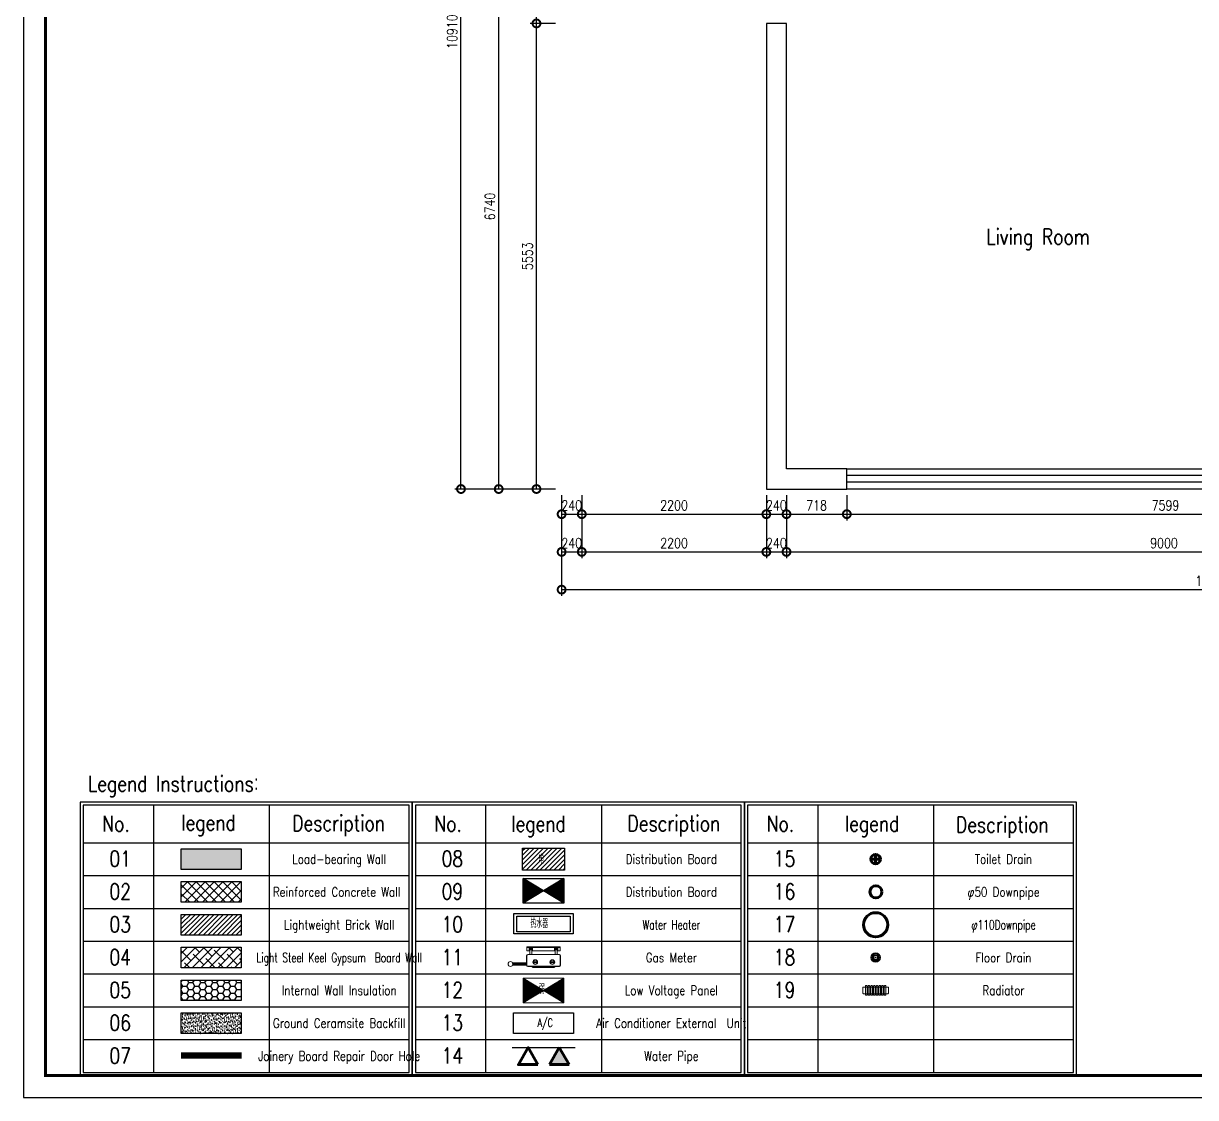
# Model space of a CAD drawing. Header units: millimetres. Extents: x 0 to 211505, y 0 to 22276.
# Drawn here: x 72002 to 85973, y 0 to 12811 of the extents above; entities that cross this region are included whole.
import ezdxf
from ezdxf.enums import TextEntityAlignment as Align

# ---------------------------------------------------------------- set-up
doc = ezdxf.new("R2010")
doc.units = ezdxf.units.MM
for name, color, linetype, lineweight in [('EM-回路', 2, 'Continuous', 5), ('EM-燃气', 136, 'Continuous', 5), ('EM-设备', 14, 'Continuous', 13), ('P-地漏', 31, 'Continuous', 5), ('W-冷给水', 100, 'COLD_WATER_SUPPLY_JURAN', 100), ('W-废水', 31, 'Continuous', 100), ('W-热给水', 14, 'HOT_WATER_SUPPLY_JURAN', 100)]:
    doc.layers.add(name, color=color, linetype=linetype, lineweight=lineweight)
for name, color, linetype in [('EM-开关面板', 61, 'Continuous'), ('P-填充', 138, 'Continuous'), ('P-墙体', 160, 'Continuous'), ('P-房间名', 2, 'Continuous'), ('P-文字', 44, 'Continuous'), ('P-标注', 44, 'Continuous'), ('P-玻璃窗', 136, 'Continuous'), ('P-门', 60, 'Continuous'), ('V-文字', 50, 'Continuous')]:
    doc.layers.add(name, color=color, linetype=linetype)
doc.styles.get("Standard").update_dxf_attribs({"font": 'arial.ttf'})
doc.styles.add('标准', font='simplex.shx', dxfattribs={"width": 0.8, "bigfont": 'gbcbig.shx'})
doc.linetypes.add('COLD_WATER_SUPPLY_JURAN', pattern='A,19.5,-0.6,["J",Standard,S=1,R=1,X=-1,Y=-0.5],-0.6', length=20.7)
doc.linetypes.add('HOT_WATER_SUPPLY_JURAN', pattern='A,19.5,-0.6,["RJ",Standard,S=1,R=1,X=-1,Y=-0.5],-0.6', length=20.7)
doc.dimstyles.new('sjj_1-075', dxfattribs={"dimscale": 75, "dimtxt": 1.6, "dimasz": 2.5, "dimexe": 1, "dimexo": 1, "dimgap": 0.6, "dimtad": 1, "dimdec": 0, "dimzin": 12, "dimdsep": 46, "dimtxsty": '标准', "dimblk": 'DOTSMALL', "dimblk1": 'DOTSMALL', "dimblk2": 'DOTSMALL', "dimcen": 0.125, "dimclrd": 3, "dimclre": 3, "dimclrt": 14, "dimadec": 0, "dimazin": 0, "dimtfac": 1, "dimtdec": 0, "dimtix": 1, "dimtmove": 2, "dimatfit": 3, "dimldrblk": 'DOTSMALL', "dimfxl": 6, "dimfxlon": 1, "dimtvp": 1, "dimtolj": 1, "dimtzin": 0, "dimarcsym": 0})
pattern_1 = [(45, (-3.24054, -1.96112), (-0.072, 0.072), [])]
pattern_2 = [(45, (-3.24054, -1.96112), (-0.072, 0.072), [])]

# ---------------------------------------------------------------- blocks, each defined once
blk = doc.blocks.new('_DotSmall')
at = {"color": 0, "linetype": 'ByBlock', "const_width": 0.5}
blk.add_lwpolyline([(-0.0625, 0, 1), (0.0625, 0, 1)], format="xyb", close=True, dxfattribs=at)
blk = doc.blocks.new('*D1498')
at = {"layer": 'DEFPOINTS', "color": 0}
for p in [(77217, 18168), (77667, 18168), (77667, 7258)]:
    blk.add_point(p, dxfattribs=at)
at = {"layer": 'P-标注', "color": 3, "lineweight": -2}
for p, q in [((77592, 18168), (77142, 18168)), ((77217, 7258), (77217, 18168)), ((77592, 7258), (77142, 7258))]:
    blk.add_line(p, q, dxfattribs=at)
at = {"layer": 'P-标注', "color": 3, "lineweight": -2, "xscale": 187.5, "yscale": 187.5, "zscale": 187.5}
for p, rotation in [((77217, 18168), 89.99998127603163), ((77217, 7258), 269.9999812760316)]:
    blk.add_blockref('_DotSmall', p, dxfattribs=dict(at, rotation=rotation))
at = {"layer": 'P-标注', "color": 14, "insert": (77112, 12713), "char_height": 120, "attachment_point": 5, "rotation": 90, "style": '标准'}
blk.add_mtext('\\A1;10910', dxfattribs=at)
blk = doc.blocks.new('*D1501')
at = {"layer": 'DEFPOINTS', "color": 0}
for p in [(78417, 6508), (93937, 6508), (93937, 6058)]:
    blk.add_point(p, dxfattribs=at)
at = {"layer": 'P-标注', "color": 3, "lineweight": -2}
for p, q in [((78417, 6433), (78417, 5983)), ((93937, 6433), (93937, 5983)), ((78417, 6058), (93937, 6058))]:
    blk.add_line(p, q, dxfattribs=at)
at = {"layer": 'P-标注', "color": 3, "lineweight": -2, "xscale": 187.5, "yscale": 187.5, "zscale": 187.5, "rotation": 180}
blk.add_blockref('_DotSmall', (78417, 6058), dxfattribs=at)
at = {"layer": 'P-标注', "color": 3, "lineweight": -2, "xscale": 187.5, "yscale": 187.5, "zscale": 187.5}
blk.add_blockref('_DotSmall', (93937, 6058), dxfattribs=at)
at = {"layer": 'P-标注', "color": 14, "insert": (86177, 6163), "char_height": 120, "attachment_point": 5, "style": '标准'}
blk.add_mtext('\\A1;15520', dxfattribs=at)
blk = doc.blocks.new('*D1502')
at = {"layer": 'DEFPOINTS', "color": 0}
for p in [(77667, 13998), (78117, 13998), (78117, 7258)]:
    blk.add_point(p, dxfattribs=at)
at = {"layer": 'P-标注', "color": 3, "lineweight": -2}
for p, q in [((78042, 13998), (77592, 13998)), ((77667, 7258), (77667, 13998)), ((78042, 7258), (77592, 7258))]:
    blk.add_line(p, q, dxfattribs=at)
at = {"layer": 'P-标注', "color": 3, "lineweight": -2, "xscale": 187.5, "yscale": 187.5, "zscale": 187.5}
for p, rotation in [((77667, 13998), 89.99998127603163), ((77667, 7258), 269.9999812760316)]:
    blk.add_blockref('_DotSmall', p, dxfattribs=dict(at, rotation=rotation))
at = {"layer": 'P-标注', "color": 14, "insert": (77562, 10628), "char_height": 120, "attachment_point": 5, "rotation": 90, "style": '标准'}
blk.add_mtext('\\A1;6740', dxfattribs=at)
blk = doc.blocks.new('*D1529')
at = {"layer": 'DEFPOINTS', "color": 0}
for p in [(78417, 6958), (78657, 6958), (78657, 6508)]:
    blk.add_point(p, dxfattribs=at)
at = {"layer": 'P-标注', "color": 3, "lineweight": -2}
for p, q in [((78417, 6883), (78417, 6433)), ((78657, 6883), (78657, 6433)), ((78417, 6508), (78657, 6508))]:
    blk.add_line(p, q, dxfattribs=at)
at = {"layer": 'P-标注', "color": 3, "lineweight": -2, "xscale": 187.5, "yscale": 187.5, "zscale": 187.5}
blk.add_blockref('_DotSmall', (78417, 6508), dxfattribs=at)
at = {"layer": 'P-标注', "color": 3, "lineweight": -2, "xscale": 187.5, "yscale": 187.5, "zscale": 187.5, "rotation": 180}
blk.add_blockref('_DotSmall', (78657, 6508), dxfattribs=at)
at = {"layer": 'P-标注', "color": 14, "insert": (78537, 6613), "char_height": 120, "attachment_point": 5, "style": '标准'}
blk.add_mtext('\\A1;240', dxfattribs=at)
blk = doc.blocks.new('*D1530')
at = {"layer": 'DEFPOINTS', "color": 0}
for p in [(78657, 6958), (80857, 6958), (80857, 6508)]:
    blk.add_point(p, dxfattribs=at)
at = {"layer": 'P-标注', "color": 3, "lineweight": -2}
for p, q in [((78657, 6883), (78657, 6433)), ((80857, 6883), (80857, 6433)), ((78657, 6508), (80857, 6508))]:
    blk.add_line(p, q, dxfattribs=at)
at = {"layer": 'P-标注', "color": 3, "lineweight": -2, "xscale": 187.5, "yscale": 187.5, "zscale": 187.5, "rotation": 180}
blk.add_blockref('_DotSmall', (78657, 6508), dxfattribs=at)
at = {"layer": 'P-标注', "color": 3, "lineweight": -2, "xscale": 187.5, "yscale": 187.5, "zscale": 187.5}
blk.add_blockref('_DotSmall', (80857, 6508), dxfattribs=at)
at = {"layer": 'P-标注', "color": 14, "insert": (79757, 6613), "char_height": 120, "attachment_point": 5, "style": '标准'}
blk.add_mtext('\\A1;2200', dxfattribs=at)
blk = doc.blocks.new('*D1531')
at = {"layer": 'DEFPOINTS', "color": 0}
for p in [(80857, 6958), (81097, 6958), (81097, 6508)]:
    blk.add_point(p, dxfattribs=at)
at = {"layer": 'P-标注', "color": 3, "lineweight": -2}
for p, q in [((80857, 6883), (80857, 6433)), ((81097, 6883), (81097, 6433)), ((80857, 6508), (81097, 6508))]:
    blk.add_line(p, q, dxfattribs=at)
at = {"layer": 'P-标注', "color": 3, "lineweight": -2, "xscale": 187.5, "yscale": 187.5, "zscale": 187.5}
blk.add_blockref('_DotSmall', (80857, 6508), dxfattribs=at)
at = {"layer": 'P-标注', "color": 3, "lineweight": -2, "xscale": 187.5, "yscale": 187.5, "zscale": 187.5, "rotation": 180}
blk.add_blockref('_DotSmall', (81097, 6508), dxfattribs=at)
at = {"layer": 'P-标注', "color": 14, "insert": (80977, 6613), "char_height": 120, "attachment_point": 5, "style": '标准'}
blk.add_mtext('\\A1;240', dxfattribs=at)
blk = doc.blocks.new('*D1532')
at = {"layer": 'DEFPOINTS', "color": 0}
for p in [(81097, 6958), (90097, 6958), (90097, 6508)]:
    blk.add_point(p, dxfattribs=at)
at = {"layer": 'P-标注', "color": 3, "lineweight": -2}
for p, q in [((81097, 6883), (81097, 6433)), ((90097, 6883), (90097, 6433)), ((81097, 6508), (90097, 6508))]:
    blk.add_line(p, q, dxfattribs=at)
at = {"layer": 'P-标注', "color": 3, "lineweight": -2, "xscale": 187.5, "yscale": 187.5, "zscale": 187.5, "rotation": 180}
blk.add_blockref('_DotSmall', (81097, 6508), dxfattribs=at)
at = {"layer": 'P-标注', "color": 3, "lineweight": -2, "xscale": 187.5, "yscale": 187.5, "zscale": 187.5}
blk.add_blockref('_DotSmall', (90097, 6508), dxfattribs=at)
at = {"layer": 'P-标注', "color": 14, "insert": (85597, 6613), "char_height": 120, "attachment_point": 5, "style": '标准'}
blk.add_mtext('\\A1;9000', dxfattribs=at)
blk = doc.blocks.new('*D1536')
at = {"layer": 'DEFPOINTS', "color": 0}
for p in [(78117, 12811), (78417, 12811), (78417, 7258)]:
    blk.add_point(p, dxfattribs=at)
at = {"layer": 'P-标注', "color": 3, "lineweight": -2}
for p, q in [((78342, 12811), (78042, 12811)), ((78117, 7258), (78117, 12811)), ((78342, 7258), (78042, 7258))]:
    blk.add_line(p, q, dxfattribs=at)
at = {"layer": 'P-标注', "color": 3, "lineweight": -2, "xscale": 187.5, "yscale": 187.5, "zscale": 187.5}
for p, rotation in [((78117, 12811), 89.99998127603162), ((78117, 7258), 269.9999812760316)]:
    blk.add_blockref('_DotSmall', p, dxfattribs=dict(at, rotation=rotation))
at = {"layer": 'P-标注', "color": 14, "insert": (78012, 10034), "char_height": 120, "attachment_point": 5, "rotation": 90, "style": '标准'}
blk.add_mtext('\\A1;5553', dxfattribs=at)
blk = doc.blocks.new('*D1537')
at = {"layer": 'DEFPOINTS', "color": 0}
for p in [(78117, 13811), (78417, 13811), (78417, 12811)]:
    blk.add_point(p, dxfattribs=at)
at = {"layer": 'P-标注', "color": 3, "lineweight": -2}
for p, q in [((78342, 13811), (78042, 13811)), ((78117, 12811), (78117, 13811)), ((78342, 12811), (78042, 12811))]:
    blk.add_line(p, q, dxfattribs=at)
at = {"layer": 'P-标注', "color": 3, "lineweight": -2, "xscale": 187.5, "yscale": 187.5, "zscale": 187.5}
for p, rotation in [((78117, 13811), 89.9999812760319), ((78117, 12811), 269.9999812760319)]:
    blk.add_blockref('_DotSmall', p, dxfattribs=dict(at, rotation=rotation))
at = {"layer": 'P-标注', "color": 14, "insert": (78012, 13311), "char_height": 120, "attachment_point": 5, "rotation": 90, "style": '标准'}
blk.add_mtext('\\A1;1000', dxfattribs=at)
blk = doc.blocks.new('*D1573')
at = {"layer": 'DEFPOINTS', "color": 0}
for p in [(78417, 7258), (78657, 7258), (78657, 6958)]:
    blk.add_point(p, dxfattribs=at)
at = {"layer": 'P-标注', "color": 3, "lineweight": -2}
for p, q in [((78417, 7183), (78417, 6883)), ((78657, 7183), (78657, 6883)), ((78417, 6958), (78657, 6958))]:
    blk.add_line(p, q, dxfattribs=at)
at = {"layer": 'P-标注', "color": 3, "lineweight": -2, "xscale": 187.5, "yscale": 187.5, "zscale": 187.5}
blk.add_blockref('_DotSmall', (78417, 6958), dxfattribs=at)
at = {"layer": 'P-标注', "color": 3, "lineweight": -2, "xscale": 187.5, "yscale": 187.5, "zscale": 187.5, "rotation": 180}
blk.add_blockref('_DotSmall', (78657, 6958), dxfattribs=at)
at = {"layer": 'P-标注', "color": 14, "insert": (78537, 7063), "char_height": 120, "attachment_point": 5, "style": '标准'}
blk.add_mtext('\\A1;240', dxfattribs=at)
blk = doc.blocks.new('*D1574')
at = {"layer": 'DEFPOINTS', "color": 0}
for p in [(78657, 7258), (80857, 7258), (80857, 6958)]:
    blk.add_point(p, dxfattribs=at)
at = {"layer": 'P-标注', "color": 3, "lineweight": -2}
for p, q in [((78657, 7183), (78657, 6883)), ((80857, 7183), (80857, 6883)), ((78657, 6958), (80857, 6958))]:
    blk.add_line(p, q, dxfattribs=at)
at = {"layer": 'P-标注', "color": 3, "lineweight": -2, "xscale": 187.5, "yscale": 187.5, "zscale": 187.5, "rotation": 180}
blk.add_blockref('_DotSmall', (78657, 6958), dxfattribs=at)
at = {"layer": 'P-标注', "color": 3, "lineweight": -2, "xscale": 187.5, "yscale": 187.5, "zscale": 187.5}
blk.add_blockref('_DotSmall', (80857, 6958), dxfattribs=at)
at = {"layer": 'P-标注', "color": 14, "insert": (79757, 7063), "char_height": 120, "attachment_point": 5, "style": '标准'}
blk.add_mtext('\\A1;2200', dxfattribs=at)
blk = doc.blocks.new('*D1575')
at = {"layer": 'DEFPOINTS', "color": 0}
for p in [(80857, 7258), (81097, 7258), (81097, 6958)]:
    blk.add_point(p, dxfattribs=at)
at = {"layer": 'P-标注', "color": 3, "lineweight": -2}
for p, q in [((80857, 7183), (80857, 6883)), ((81097, 7183), (81097, 6883)), ((80857, 6958), (81097, 6958))]:
    blk.add_line(p, q, dxfattribs=at)
at = {"layer": 'P-标注', "color": 3, "lineweight": -2, "xscale": 187.5, "yscale": 187.5, "zscale": 187.5}
blk.add_blockref('_DotSmall', (80857, 6958), dxfattribs=at)
at = {"layer": 'P-标注', "color": 3, "lineweight": -2, "xscale": 187.5, "yscale": 187.5, "zscale": 187.5, "rotation": 180}
blk.add_blockref('_DotSmall', (81097, 6958), dxfattribs=at)
at = {"layer": 'P-标注', "color": 14, "insert": (80977, 7063), "char_height": 120, "attachment_point": 5, "style": '标准'}
blk.add_mtext('\\A1;240', dxfattribs=at)
blk = doc.blocks.new('*D1576')
at = {"layer": 'DEFPOINTS', "color": 0}
for p in [(81097, 7258), (81816, 7258), (81816, 6958)]:
    blk.add_point(p, dxfattribs=at)
at = {"layer": 'P-标注', "color": 3, "lineweight": -2}
for p, q in [((81097, 7183), (81097, 6883)), ((81816, 7183), (81816, 6883)), ((81097, 6958), (81816, 6958))]:
    blk.add_line(p, q, dxfattribs=at)
at = {"layer": 'P-标注', "color": 3, "lineweight": -2, "xscale": 187.5, "yscale": 187.5, "zscale": 187.5, "rotation": 180}
blk.add_blockref('_DotSmall', (81097, 6958), dxfattribs=at)
at = {"layer": 'P-标注', "color": 3, "lineweight": -2, "xscale": 187.5, "yscale": 187.5, "zscale": 187.5}
blk.add_blockref('_DotSmall', (81816, 6958), dxfattribs=at)
at = {"layer": 'P-标注', "color": 14, "insert": (81456, 7063), "char_height": 120, "attachment_point": 5, "style": '标准'}
blk.add_mtext('\\A1;718', dxfattribs=at)
blk = doc.blocks.new('*D1577')
at = {"layer": 'DEFPOINTS', "color": 0}
for p in [(81816, 7258), (89414, 7258), (89414, 6958)]:
    blk.add_point(p, dxfattribs=at)
at = {"layer": 'P-标注', "color": 3, "lineweight": -2}
for p, q in [((81816, 7183), (81816, 6883)), ((89414, 7183), (89414, 6883)), ((81816, 6958), (89414, 6958))]:
    blk.add_line(p, q, dxfattribs=at)
at = {"layer": 'P-标注', "color": 3, "lineweight": -2, "xscale": 187.5, "yscale": 187.5, "zscale": 187.5, "rotation": 180}
blk.add_blockref('_DotSmall', (81816, 6958), dxfattribs=at)
at = {"layer": 'P-标注', "color": 3, "lineweight": -2, "xscale": 187.5, "yscale": 187.5, "zscale": 187.5}
blk.add_blockref('_DotSmall', (89414, 6958), dxfattribs=at)
at = {"layer": 'P-标注', "color": 14, "insert": (85615, 7063), "char_height": 120, "attachment_point": 5, "style": '标准'}
blk.add_mtext('\\A1;7599', dxfattribs=at)
blk = doc.blocks.new('home_blk_128')
at = {"layer": 'P-玻璃窗'}
blk.add_lwpolyline([(243237.118834, 18545), (235638.464126, 18545), (235638.464126, 18785), (243237.118834, 18785)], close=True, dxfattribs=at)
for points in [[(243237.118834, 18705), (235638.464126, 18705)], [(243237.118834, 18625), (235638.464126, 18625)]]:
    blk.add_lwpolyline(points, dxfattribs=at)
blk = doc.blocks.new('title_block_a3')
at = {"color": 142}
for p, q in [((0, 297), (0, 0)), ((0, 0), (420, 0))]:
    blk.add_line(p, q, dxfattribs=at)
at = {"color": 142, "const_width": 0.5}
blk.add_lwpolyline([(3.5, 293.5), (416.5, 293.5), (416.5, 3.5), (3.5, 3.5)], close=True, dxfattribs=at)
blk = doc.blocks.new('sjj_热水器')
at = {"layer": 'EM-开关面板', "linetype": 'Continuous'}
for points in [[(-4.69, 1.61), (4.69, 1.61), (4.69, -1.61), (-4.69, -1.61)], [(-4.25, 1.17), (4.25, 1.17), (4.25, -1.32), (-4.25, -1.32)]]:
    blk.add_lwpolyline(points, close=True, dxfattribs=at)
at = {"layer": 'P-文字', "linetype": 'Continuous', "style": '标准', "width": 0.7}
blk.add_text('热水器 ', height=1.333, dxfattribs=at).set_placement((-2.07, -0.71))
blk = doc.blocks.new('sjj_燃气表')
at = {"layer": 'EM-燃气', "color": 136, "linetype": 'Continuous'}
for p, q in [((-1.21, 0.26), (-1.21, -1.3)), ((-1.18, 0.26), (-1.18, -1.3)), ((-1.17, 1.63), (4.11, 1.63)), ((-1.17, 1.63), (-1.17, 1.03)), ((-1.17, 1.52), (-0.79, 1.52)), ((-1.17, 1.03), (-0.71, 1.03)), ((3.99, 0.43), (-1.04, 0.43)), ((3.99, 0.4), (-1.04, 0.4)), ((-0.79, 1.55), (-0.79, 1.08)), ((-0.33, 1.6), (-0.74, 1.6)), ((-0.74, 1.03), (-0.74, 1.5)), ((-0.71, 1.03), (-0.74, 1.03)), ((-0.36, 1.52), (-0.72, 1.52)), ((-0.37, 1.49), (-0.71, 1.49)), ((-0.71, 1.03), (-0.71, 1.48)), ((-0.71, 1.41), (-0.37, 1.41)), ((-0.71, 1.41), (-0.71, 0.43)), ((-0.39, 1.5), (-0.69, 1.5)), ((-0.37, 1.03), (-0.37, 1.48)), ((-0.37, 1.41), (-0.37, 0.43)), ((-0.33, 1.03), (-0.37, 1.03)), ((-0.37, 1.03), (3.32, 1.03)), ((-0.34, 1.03), (-0.34, 1.5)), ((-0.28, 1.55), (-0.28, 1.08)), ((-0.28, 1.52), (3.23, 1.52)), ((3.23, 1.55), (3.23, 1.08)), ((3.69, 1.6), (3.28, 1.6)), ((3.32, 1.03), (3.28, 1.03)), ((3.29, 1.03), (3.29, 1.5)), ((3.67, 1.52), (3.3, 1.52)), ((3.65, 1.49), (3.32, 1.49)), ((3.32, 1.03), (3.32, 1.48)), ((3.32, 1.41), (3.65, 1.41)), ((3.32, 1.41), (3.32, 0.43)), ((3.64, 1.5), (3.33, 1.5)), ((3.65, 1.03), (3.65, 1.48)), ((3.65, 1.41), (3.65, 0.43)), ((3.69, 1.03), (3.65, 1.03)), ((3.65, 1.03), (4.11, 1.03)), ((3.68, 1.03), (3.68, 1.5)), ((3.74, 1.55), (3.74, 1.08)), ((3.74, 1.52), (4.11, 1.52)), ((4.11, 1.63), (4.11, 1.03)), ((4.12, 0.26), (4.12, -1.3)), ((4.16, 0.26), (4.16, -1.3)), ((-1.21, -0.88), (-3.47, -0.88)), ((-1.21, -1.3), (-3.47, -1.3)), ((-1.21, -0.96), (-3.42, -0.96)), ((-1.21, -1.21), (-3.42, -1.21)), ((-1.21, -1.09), (-3.4, -1.09)), ((3.99, -1.43), (-1.04, -1.43)), ((3.99, -1.47), (-1.04, -1.47)), ((3.15, -1.6), (-0.2, -1.6)), ((3.15, -1.63), (-0.2, -1.63)), ((-0.09, -0.72), (0.42, -0.72)), ((-0.09, -0.86), (0.42, -0.86)), ((2.63, -0.72), (3.14, -0.72)), ((2.63, -0.86), (3.14, -0.86))]:
    blk.add_line(p, q, dxfattribs=at)
for centre, radius in [((-0.54, 1.25), 0.088), ((3.49, 1.25), 0.088), ((-3.78, -1.09), 0.377), ((0.16, -0.79), 0.377), ((2.88, -0.79), 0.377)]:
    blk.add_circle(centre, radius, dxfattribs=at)
for centre, radius, start, end in [((-1.04, 0.26), 0.168, 90, 180), ((-1.04, 0.26), 0.134, 90, 180), ((-0.74, 1.55), 0.0503, 90, 180), ((-0.74, 1.08), 0.0503, 180, 270), ((-0.72, 1.5), 0.0168, 90, 180), ((-0.69, 1.48), 0.0168, 90, 180), ((-0.39, 1.48), 0.0168, 0, 90), ((-0.36, 1.5), 0.0168, 0, 90), ((-0.33, 1.55), 0.0503, 0, 90), ((-0.33, 1.08), 0.0503, 270, 0), ((3.28, 1.55), 0.0503, 90, 180), ((3.28, 1.08), 0.0503, 180, 270), ((3.3, 1.5), 0.0168, 90, 180), ((3.33, 1.48), 0.0168, 90, 180), ((3.64, 1.48), 0.0168, 0, 90), ((3.67, 1.5), 0.0168, 0, 90), ((3.69, 1.55), 0.0503, 0, 90), ((3.69, 1.08), 0.0503, 270, 0), ((3.99, 0.26), 0.168, 0, 90), ((3.99, 0.26), 0.134, 0, 90), ((-1.04, -1.3), 0.168, 180, 270), ((-1.04, -1.3), 0.134, 180, 270), ((-0.2, -1.47), 0.168, 180, 270), ((-0.2, -1.47), 0.134, 180, 270), ((0.16, -0.79), 0.31, 21.3237, 158.6763), ((-0.09, -0.69), 0.0335, 158.6763, 270), ((-0.09, -0.89), 0.0335, 90, 201.3237), ((0.16, -0.79), 0.31, 201.3237, 338.6763), ((0.42, -0.69), 0.0335, 270, 21.3237), ((0.42, -0.89), 0.0335, 338.6763, 90), ((2.88, -0.79), 0.31, 21.3237, 158.6763), ((2.63, -0.69), 0.0335, 158.6763, 270), ((2.63, -0.89), 0.0335, 90, 201.3237), ((2.88, -0.79), 0.31, 201.3237, 338.6763), ((3.14, -0.69), 0.0335, 270, 21.3237), ((3.14, -0.89), 0.0335, 338.6763, 90), ((3.15, -1.47), 0.168, 270, 0), ((3.15, -1.47), 0.134, 270, 0), ((3.99, -1.3), 0.134, 270, 0), ((3.99, -1.3), 0.168, 270, 0)]:
    blk.add_arc(centre, radius, start, end, dxfattribs=at)
blk = doc.blocks.new('sjj_配电箱')
at = {"layer": 'EM-开关面板', "linetype": 'Continuous'}
h = blk.add_hatch(dxfattribs=at)
h.set_pattern_fill('ANSI31', color=256, scale=0.162963, style=0)
h.set_pattern_definition([(45, (2066.33036, 1183.35475), (-0.36586229, 0.36586229), [])])
h.paths.add_polyline_path([(-3.33, 1.74), (3.33, 1.74), (3.33, -1.74), (-3.33, -1.74)])
blk.add_lwpolyline([(-3.33, 1.74), (3.33, 1.74), (3.33, -1.74), (-3.33, -1.74)], close=True, dxfattribs=at)
at = {"layer": 'P-文字', "linetype": 'Continuous', "style": '标准', "width": 0.7}
blk.add_text('电 ', height=1.333, dxfattribs=at).set_placement((-0.83, -0.74))
blk = doc.blocks.new('sjj_强电综合分电箱')
at = {"layer": 'EM-开关面板', "linetype": 'Continuous'}
h = blk.add_hatch(dxfattribs=at)
h.set_pattern_fill('JIS_WOOD', color=256, scale=0.144, style=0)
h.set_pattern_definition(pattern_1)
h.paths.add_polyline_path([(-3.24, 1.96), (0, 0), (-3.24, -1.96)])
h = blk.add_hatch(dxfattribs=at)
h.set_pattern_fill('JIS_WOOD', color=256, scale=0.144, style=0)
h.set_pattern_definition(pattern_1)
h.paths.add_polyline_path([(3.24, 1.96), (0, 0), (3.24, -1.96)])
for p, q in [((3.24, 1.96), (-3.24, -1.96)), ((3.24, -1.96), (-3.24, 1.96))]:
    blk.add_line(p, q, dxfattribs=at)
blk.add_lwpolyline([(-3.24, 1.96), (3.24, 1.96), (3.24, -1.96), (-3.24, -1.96)], close=True, dxfattribs=at)
blk = doc.blocks.new('sjj_弱电箱')
at = {"layer": 'EM-回路', "linetype": 'Continuous'}
h = blk.add_hatch(dxfattribs=at)
h.set_pattern_fill('JIS_WOOD', color=256, scale=0.144, style=0)
h.set_pattern_definition(pattern_2)
h.paths.add_polyline_path([(-3.24, 1.96), (0, 0), (-3.24, -1.96)])
h = blk.add_hatch(dxfattribs=at)
h.set_pattern_fill('JIS_WOOD', color=256, scale=0.144, style=0)
h.set_pattern_definition(pattern_2)
h.paths.add_polyline_path([(3.24, 1.96), (0, 0), (3.24, -1.96)])
for p, q in [((3.24, 1.96), (-3.24, -1.96)), ((3.24, -1.96), (-3.24, 1.96))]:
    blk.add_line(p, q, dxfattribs=at)
blk.add_lwpolyline([(-3.24, 1.96), (3.24, 1.96), (3.24, -1.96), (-3.24, -1.96)], close=True, dxfattribs=at)
at = {"layer": 'P-文字', "linetype": 'Continuous', "style": '标准', "width": 0.7}
blk.add_text('弱 ', height=1.333, dxfattribs=at).set_placement((-0.74, -0.52))
blk = doc.blocks.new('sjj_空调机')
at = {"layer": 'P-标注'}
blk.add_lwpolyline([(-4.76, 1.64), (4.76, 1.64), (4.76, -1.64), (-4.76, -1.64)], close=True, dxfattribs=at)
at = {"layer": 'P-标注', "style": '标准', "width": 0.7}
blk.add_text('A/C', height=1.333, dxfattribs=at).set_placement((-0.95, -0.59))
blk = doc.blocks.new('sjj_冷给水')
at = {"color": 3}
blk.add_lwpolyline([(1.55, -2.71), (0, 0), (-1.55, -2.71)], close=True, dxfattribs=at)
blk = doc.blocks.new('sjj_热给水')
at = {"ltscale": 500}
h = blk.add_hatch(color=250, dxfattribs=at)
h.dxf.hatch_style = 1
h.paths.add_polyline_path([(0, 0), (-1.55, -2.71), (1.55, -2.71)])
at = {"color": 14, "ltscale": 500}
for p, q in [((0, 0), (-1.55, -2.71)), ((0, 0), (1.55, -2.71)), ((1.55, -2.71), (-1.55, -2.71))]:
    blk.add_line(p, q, dxfattribs=at)
blk = doc.blocks.new('sjj_地漏')
at = {"color": 251, "linetype": 'Continuous'}
for p, q in [((-0.31, 0.01), (-0.47, 0.02)), ((-0.3, 0.08), (-0.46, 0.13)), ((-0.29, 0.11), (-0.44, 0.17)), ((-0.26, 0.17), (-0.4, 0.26)), ((-0.24, 0.19), (-0.37, 0.3)), ((-0.19, 0.24), (-0.3, 0.37)), ((-0.17, 0.26), (-0.26, 0.4)), ((-0.11, 0.29), (-0.17, 0.44)), ((-0.08, 0.3), (-0.13, 0.46)), ((-0.01, 0.31), (-0.02, 0.47)), ((0.01, 0.31), (0.02, 0.47)), ((0.08, 0.3), (0.13, 0.46)), ((0.11, 0.29), (0.17, 0.44)), ((0.17, 0.26), (0.26, 0.4)), ((0.19, 0.24), (0.3, 0.37)), ((0.24, 0.19), (0.37, 0.3)), ((0.26, 0.17), (0.4, 0.26)), ((0.29, 0.11), (0.44, 0.17)), ((0.3, 0.08), (0.46, 0.13)), ((0.31, 0.01), (0.47, 0.02)), ((-0.31, -0.01), (-0.47, -0.02)), ((-0.3, -0.08), (-0.46, -0.13)), ((-0.29, -0.11), (-0.44, -0.17)), ((-0.26, -0.17), (-0.4, -0.26)), ((-0.24, -0.19), (-0.37, -0.3)), ((-0.19, -0.24), (-0.3, -0.37)), ((-0.17, -0.26), (-0.26, -0.4)), ((-0.11, -0.29), (-0.17, -0.44)), ((-0.08, -0.3), (-0.13, -0.46)), ((-0.01, -0.31), (-0.02, -0.47)), ((0.01, -0.31), (0.02, -0.47)), ((0.08, -0.3), (0.13, -0.46)), ((0.11, -0.29), (0.17, -0.44)), ((0.17, -0.26), (0.26, -0.4)), ((0.19, -0.24), (0.3, -0.37)), ((0.24, -0.19), (0.37, -0.3)), ((0.26, -0.17), (0.4, -0.26)), ((0.29, -0.11), (0.44, -0.17)), ((0.3, -0.08), (0.46, -0.13)), ((0.31, -0.01), (0.47, -0.02))]:
    blk.add_line(p, q, dxfattribs=at)
at = {"linetype": 'Continuous'}
for radius in [0.75, 0.0625]:
    blk.add_circle((0, 0), radius, dxfattribs=at)
at = {"color": 37, "linetype": 'Continuous'}
for radius in [0.625, 0.5, 0.475, 0.313]:
    blk.add_circle((0, 0), radius, dxfattribs=at)
blk = doc.blocks.new('sjj_暖气片')
for points in [[(-1.91, 0.53), (1.91, 0.53, -0.414214), (2.05, 0.39), (2.05, -0.39, -0.414214), (1.91, -0.53), (-1.91, -0.53, -0.414214), (-2.05, -0.39), (-2.05, 0.39, -0.414214)], [(-1.49, 0.78), (-1.49, 0.78, -0.414214), (-1.35, 0.64), (-1.35, -0.64, -0.414214), (-1.49, -0.79), (-1.49, -0.79, -0.414214), (-1.63, -0.64), (-1.63, 0.64, -0.414214)], [(-1.07, 0.78), (-1.07, 0.78, -0.414214), (-0.92, 0.64), (-0.92, -0.64, -0.414214), (-1.07, -0.79), (-1.07, -0.79, -0.414214), (-1.21, -0.64), (-1.21, 0.64, -0.414214)], [(-0.64, 0.78), (-0.64, 0.78, -0.414214), (-0.5, 0.64), (-0.5, -0.64, -0.414214), (-0.64, -0.79), (-0.64, -0.79, -0.414214), (-0.78, -0.64), (-0.78, 0.64, -0.414214)], [(-0.21, 0.78), (-0.21, 0.78, -0.414214), (-0.07, 0.64), (-0.07, -0.64, -0.414214), (-0.21, -0.79), (-0.21, -0.79, -0.414214), (-0.35, -0.64), (-0.35, 0.64, -0.414214)], [(0.22, 0.78), (0.22, 0.78, -0.414214), (0.36, 0.64), (0.36, -0.64, -0.414214), (0.22, -0.79), (0.22, -0.79, -0.414214), (0.07, -0.64), (0.07, 0.64, -0.414214)], [(0.64, 0.78), (0.64, 0.78, -0.414214), (0.79, 0.64), (0.79, -0.64, -0.414214), (0.64, -0.79), (0.64, -0.79, -0.414214), (0.5, -0.64), (0.5, 0.64, -0.414214)], [(1.07, 0.78), (1.07, 0.78, -0.414214), (1.21, 0.64), (1.21, -0.64, -0.414214), (1.07, -0.79), (1.07, -0.79, -0.414214), (0.93, -0.64), (0.93, 0.64, -0.414214)], [(1.5, 0.78), (1.5, 0.78, -0.414214), (1.64, 0.64), (1.64, -0.64, -0.414214), (1.5, -0.79), (1.5, -0.79, -0.414214), (1.36, -0.64), (1.36, 0.64, -0.414214)]]:
    blk.add_lwpolyline(points, format="xyb", close=True)
blk = doc.blocks.new('sjj_马桶下水管')
at = {"color": 31}
for p, q in [((0, 0.75), (0, -0.75)), ((-0.75, 0), (0.75, 0))]:
    blk.add_line(p, q, dxfattribs=at)
blk.add_circle((0, 0), 0.75, dxfattribs=at)
blk = doc.blocks.new('sjj_图例墙体定位图')
at = {"layer": 'P-填充'}
blk.add_hatch(color=250, dxfattribs=at).paths.add_polyline_path([(16.09, 36.06), (25.62, 36.06), (25.62, 32.78), (16.09, 32.78)])
h = blk.add_hatch(dxfattribs=at)
h.set_pattern_fill('ANSI37', color=256, scale=8)
h.set_pattern_definition([(45, (-1474.6794, 174.2927), (-0.7071068, 0.7071068), []), (135, (-1474.6794, 174.2927), (-0.7071068, -0.7071068), [])])
h.paths.add_polyline_path([(16.09, 30.84), (25.62, 30.84), (25.62, 27.56), (16.09, 27.56)])
h = blk.add_hatch(dxfattribs=at)
h.set_pattern_fill('ANSI31', color=256, scale=0.166667, pattern_type=2)
h.set_pattern_definition([(45, (-490.09614, 2617.5069), (-0.37417734, 0.37417734), [])])
h.paths.add_polyline_path([(16.09, 25.62), (25.62, 25.62), (25.62, 22.34), (16.09, 22.34)])
h = blk.add_hatch(dxfattribs=at)
h.set_pattern_fill('ANSI38', color=256, scale=0.3)
h.set_pattern_definition([(45, (799.3883, 2604.0438), (-0.6735192, 0.6735192), []), (135, (799.3883, 2604.0438), (-2.02055763, 0.6735192), [2.38125, -1.42875])])
h.paths.add_polyline_path([(16.09, 20.4), (25.62, 20.4), (25.62, 17.13), (16.09, 17.13)])
h = blk.add_hatch(dxfattribs=at)
h.set_pattern_fill('HONEY', color=256, scale=0.2)
h.set_pattern_definition([(0, (56.65286, 562.7043), (0.9525, 0.54992613), [0.635, -1.27]), (120, (56.65286, 562.7043), (-0.9525, 0.54992613), [0.635, -1.27]), (60, (56.65286, 562.7043), (2e-09, 1.09985226), [-1.27, 0.635])])
h.paths.add_polyline_path([(16.09, 15.19), (16.09, 11.91), (25.62, 11.91), (25.62, 15.19)])
h = blk.add_hatch(dxfattribs=at)
h.set_pattern_fill('AR-SAND', color=256, scale=0.01, pattern_type=2)
h.set_pattern_definition([(37.5, (-903.34714, 505.6392), (-0.01600031, 0.48941324), [0, -0.38608, 0, -0.4318, 0, -0.41275]), (7.5, (-903.34714, 505.6392), (0.4495233, 0.7168251), [0, -0.20828, 0, -0.34798, 0, -0.13335]), (327.5, (-903.65956, 505.6392), (0.79099237, 0.00143718), [0, -0.127, 0, -0.4572, 0, -0.5969]), (317.5, (-903.65956, 505.6392), (0.76355645, 0.22292932), [0, -0.0635, 0, -0.29972, 0, -0.3429])])
h.paths.add_polyline_path([(16.09, 9.97), (25.62, 9.97), (25.62, 6.69), (16.09, 6.69)])
at = {"layer": 'P-墙体'}
blk.add_line((68.68, 4.46), (78.7, 4.46), dxfattribs=at)
for points in [[(16.09, 36.06), (25.62, 36.06), (25.62, 32.78), (16.09, 32.78)], [(16.09, 30.84), (25.62, 30.84), (25.62, 27.56), (16.09, 27.56)], [(16.09, 25.62), (25.62, 25.62), (25.62, 22.34), (16.09, 22.34)], [(16.09, 20.4), (25.62, 20.4), (25.62, 17.13), (16.09, 17.13)], [(16.09, 15.19), (25.62, 15.19), (25.62, 11.91), (16.09, 11.91)], [(16.09, 9.97), (25.62, 9.97), (25.62, 6.69), (16.09, 6.69)]]:
    blk.add_lwpolyline(points, close=True, dxfattribs=at)
at = {"layer": 'P-门', "const_width": 1}
blk.add_lwpolyline([(16.03, 3.21), (25.69, 3.21)], dxfattribs=at)
at = {"layer": 'V-文字', "color": 8}
for p, q in [((11.66, 43), (11.66, 0.5)), ((30.06, 43), (30.06, 0.5)), ((64.45, 43), (64.45, 0.5)), ((82.85, 43), (82.85, 0.5)), ((117.24, 43), (117.24, 0.5)), ((135.64, 43), (135.64, 0.5)), ((0.5, 37.03), (52.29, 37.03)), ((53.29, 37.03), (105.09, 37.03)), ((106.09, 37.03), (157.88, 37.03)), ((0.5, 31.81), (52.29, 31.81)), ((53.29, 31.81), (105.09, 31.81)), ((106.09, 31.81), (157.88, 31.81)), ((0.5, 26.59), (52.29, 26.59)), ((53.29, 26.59), (105.09, 26.59)), ((106.09, 26.59), (157.88, 26.59)), ((0.5, 21.37), (52.29, 21.37)), ((53.29, 21.37), (105.09, 21.37)), ((106.09, 21.37), (157.88, 21.37)), ((0.5, 16.16), (52.29, 16.16)), ((53.29, 16.16), (105.09, 16.16)), ((106.09, 16.16), (157.88, 16.16)), ((0.5, 10.94), (52.29, 10.94)), ((53.29, 10.94), (105.09, 10.94)), ((106.09, 10.94), (157.88, 10.94)), ((0.5, 5.72), (52.29, 5.72)), ((53.29, 5.72), (105.09, 5.72)), ((106.09, 5.72), (157.88, 5.72))]:
    blk.add_line(p, q, dxfattribs=at)
at = {"layer": 'V-文字'}
for points in [[(52.79, 0), (52.79, 43.5), (0, 43.5), (0, 0)], [(105.59, 0), (105.59, 43.5), (52.79, 43.5), (52.79, 0)], [(158.38, 0), (158.38, 43.5), (105.59, 43.5), (105.59, 0)]]:
    blk.add_lwpolyline(points, close=True, dxfattribs=at)
at = {"layer": 'V-文字', "color": 8}
for points in [[(52.29, 0.5), (52.29, 43), (0.5, 43), (0.5, 0.5)], [(105.09, 0.5), (105.09, 43), (53.29, 43), (53.29, 0.5)], [(157.88, 0.5), (157.88, 43), (106.09, 43), (106.09, 0.5)]]:
    blk.add_lwpolyline(points, close=True, dxfattribs=at)
at = {"layer": 'W-废水', "color": 31}
for centre, radius in [((126.48, 29.22), 0.96), ((126.44, 23.98), 1.92)]:
    blk.add_circle(centre, radius, dxfattribs=at)
at = {"layer": 'EM-回路', "transparency": 33554687}
blk.add_blockref('sjj_弱电箱', (73.65, 13.55), dxfattribs=at)
at = {"layer": 'EM-开关面板', "transparency": 33554687}
for name, p in [('sjj_配电箱', (73.65, 34.42)), ('sjj_强电综合分电箱', (73.65, 29.39)), ('sjj_热水器', (73.65, 24.17))]:
    blk.add_blockref(name, p, dxfattribs=at)
at = {"layer": 'EM-燃气', "transparency": 33554687}
blk.add_blockref('sjj_燃气表', (72.18, 18.83), dxfattribs=at)
at = {"layer": 'EM-设备', "transparency": 33554687}
blk.add_blockref('sjj_暖气片', (126.44, 13.55), dxfattribs=at)
at = {"layer": 'P-地漏'}
blk.add_blockref('sjj_地漏', (126.44, 18.76), dxfattribs=at)
at = {"layer": 'P-标注', "transparency": 33554687}
blk.add_blockref('sjj_空调机', (73.65, 8.33), dxfattribs=at)
at = {"layer": 'W-冷给水', "transparency": 33554687}
blk.add_blockref('sjj_冷给水', (71.22, 4.46), dxfattribs=at)
at = {"layer": 'W-废水', "transparency": 33554687}
blk.add_blockref('sjj_马桶下水管', (126.44, 34.42), dxfattribs=at)
at = {"layer": 'W-热给水', "transparency": 33554687}
blk.add_blockref('sjj_热给水', (76.16, 4.46), dxfattribs=at)
at = {"layer": 'V-文字', "style": '标准', "width": 0.8}
for s, p in [('Legend Instructions：', (1.28, 45.15, 0)), ('No.', (3.53, 38.81)), ('legend', (16.09, 38.96, 0)), ('Description', (33.72, 38.88)), ('No.', (56.32, 38.81)), ('legend', (68.53, 38.78, 0)), ('Description', (87, 38.85)), ('No.', (109.12, 38.81)), ('legend', (121.55, 38.8, 0)), ('Description', (139.2, 38.64)), ('01', (4.66, 33.23)), ('08', (57.45, 33.23)), ('15', (110.24, 33.23)), ('02', (4.66, 28.02)), ('09', (57.45, 28.02)), ('16', (110.24, 28.02)), ('03', (4.66, 22.8)), ('10', (57.45, 22.8)), ('17', (110.24, 22.8)), ('04', (4.66, 17.58)), ('11', (57.45, 17.58)), ('18', (110.24, 17.58)), ('05', (4.66, 12.36)), ('12', (57.45, 12.36)), ('19', (110.24, 12.36)), ('06', (4.66, 7.14)), ('13', (57.45, 7.14)), ('07', (4.66, 1.92)), ('14', (57.45, 1.92))]:
    blk.add_text(s, height=2.5, dxfattribs=at).set_placement(p)
at = {"layer": 'V-文字', "style": '标准'}
for s, width, p in [('Load-bearing Wall', 0.8, (41.18, 34.42)), ('Distribution Board', 0.8, (93.97, 34.42)), ('Toilet Drain', 0.8, (146.76, 34.42)), ('Reinforced Concrete Wall ', 0.8, (41.18, 29.2)), ('Distribution Board', 0.8, (93.97, 29.2)), ('φ50 Downpipe', 0.8, (146.76, 29.2)), ('Lightweight Brick Wall', 0.8, (41.18, 23.98)), ('Water Heater', 0.7, (93.97, 23.98)), ('φ110Downpipe', 0.7, (146.76, 23.98)), ('Light Steel Keel Gypsum  Board Wall', 0.7, (41.18, 18.76)), ('Gas Meter', 0.8, (93.97, 18.76)), ('Floor Drain', 0.8, (146.76, 18.76)), ('Internal Wall Insulation', 0.8, (41.18, 13.55)), ('Low Voltage Panel', 0.8, (93.97, 13.55)), ('Radiator', 0.8, (146.76, 13.55)), ('Ground Ceramsite Backfill', 0.8, (41.18, 8.33)), ('Air Conditioner External  Unit', 0.8, (93.97, 8.33)), ('Joinery Board Repair Door Hole', 0.8, (41.18, 3.11)), ('Water Pipe', 0.8, (93.97, 3.11))]:
    blk.add_text(s, height=1.5, dxfattribs=dict(at, width=width)).set_placement(p, align=Align.MIDDLE_CENTER)

msp = doc.modelspace()

# ---------------------------------------------------------------- linework, layer by layer
at = {"layer": 'P-墙体'}
for p, q in [((81097.2, 12810.9), (80857.2, 12810.9)), ((80857.2, 12810.9), (80857.2, 7257.8)), ((81097.2, 7497.8), (81097.2, 12810.9)), ((81815.6, 7497.8), (81097.2, 7497.8)), ((81815.6, 7257.8), (81815.6, 7497.8)), ((80857.2, 7257.8), (81815.6, 7257.8))]:
    msp.add_line(p, q, dxfattribs=at)

# ---------------------------------------------------------------- block references
at = {"color": 0, "linetype": 'ByBlock', "xscale": 75.00187504687618, "yscale": 75.00187504687618, "zscale": 75.00187504687618}
for name, p in [('title_block_a3', (72001.8, 0)), ('sjj_图例墙体定位图', (72676.8, 262.5))]:
    msp.add_blockref(name, p, dxfattribs=at)
at = {"layer": 'P-玻璃窗', "color": 0, "linetype": 'ByBlock'}
msp.add_blockref('home_blk_128', (-153822.8, -11287.2), dxfattribs=at)

# ---------------------------------------------------------------- texts
at = {"layer": 'P-房间名', "insert": (84097.2, 10235.8), "char_height": 187.5, "attachment_point": 5, "style": '标准'}
msp.add_mtext('Living Room', dxfattribs=at)

# ---------------------------------------------------------------- dimensions: what is measured, and where the dimension line sits
at = {"layer": 'P-标注'}
for base, p1, p2, picture, middle in [((77217.2, 18167.8), (77667.2, 7257.8), (77667.2, 18167.8), '*D1498', (77112.2, 12712.8)), ((77667.2, 13997.8), (78117.2, 7257.8), (78117.2, 13997.8), '*D1502', (77562.2, 10627.8)), ((78117.2, 13810.9), (78417.2, 12810.9), (78417.2, 13810.9), '*D1537', (78012.2, 13310.9)), ((78117.2, 12810.9), (78417.2, 7257.8), (78417.2, 12810.9), '*D1536', (78012.2, 10034.4))]:
    dim = msp.add_linear_dim(base=base, p1=p1, p2=p2, angle=89.99998, dimstyle='sjj_1-075', dxfattribs=at)
    dim.commit()
    dim.dimension.update_dxf_attribs({"geometry": picture, "text_midpoint": middle})
for base, p1, p2, picture, middle in [((78657.2, 6957.8), (78417.2, 7257.8), (78657.2, 7257.8), '*D1573', (78537.2, 7062.8)), ((80857.2, 6957.8), (78657.2, 7257.8), (80857.2, 7257.8), '*D1574', (79757.2, 7062.8)), ((81097.2, 6957.8), (80857.2, 7257.8), (81097.2, 7257.8), '*D1575', (80977.2, 7062.8)), ((81815.6, 6957.8), (81097.2, 7257.8), (81815.6, 7257.8), '*D1576', (81456.4, 7062.8)), ((89414.3, 6957.8), (81815.6, 7257.8), (89414.3, 7257.8), '*D1577', (85614.9, 7062.8)), ((78657.2, 6507.8), (78417.2, 6957.8), (78657.2, 6957.8), '*D1529', (78537.2, 6612.8)), ((80857.2, 6507.8), (78657.2, 6957.8), (80857.2, 6957.8), '*D1530', (79757.2, 6612.8)), ((81097.2, 6507.8), (80857.2, 6957.8), (81097.2, 6957.8), '*D1531', (80977.2, 6612.8)), ((90097.2, 6507.8), (81097.2, 6957.8), (90097.2, 6957.8), '*D1532', (85597.2, 6612.8)), ((93937.2, 6057.8), (78417.2, 6507.8), (93937.2, 6507.8), '*D1501', (86177.2, 6162.8))]:
    dim = msp.add_linear_dim(base=base, p1=p1, p2=p2, dimstyle='sjj_1-075', dxfattribs=at)
    dim.commit()
    dim.dimension.update_dxf_attribs({"geometry": picture, "text_midpoint": middle})

doc.saveas('drawing.dxf')
